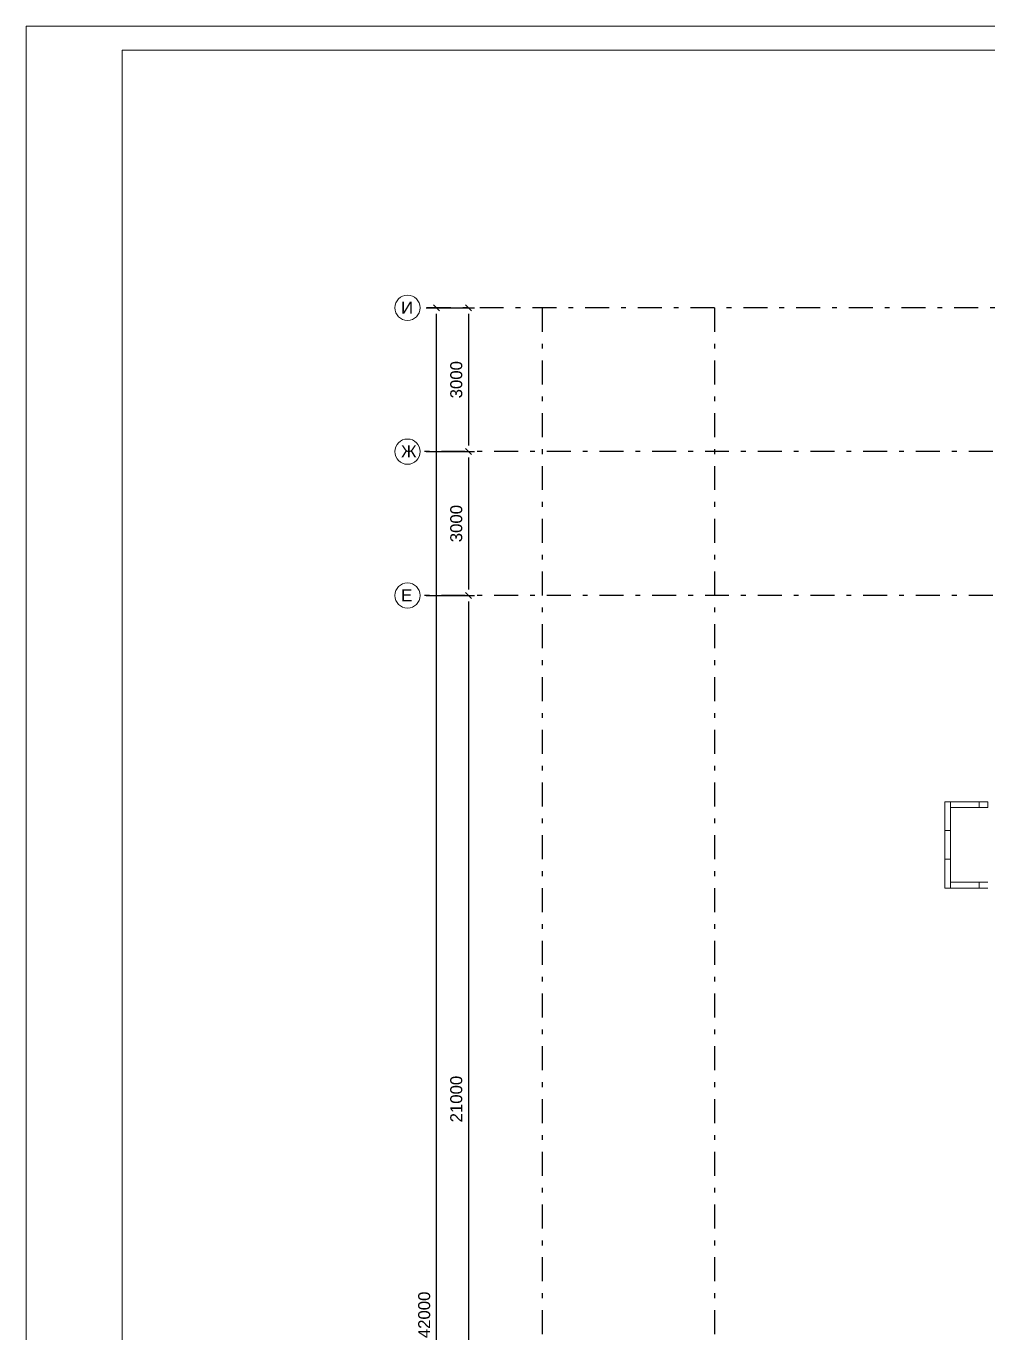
# Model space of a CAD drawing. Header units: metres. Extents: x -306 to 273, y -329 to 512.
# Drawn here: x -300.67 to -280.61, y 321.53 to 348.78 of the extents above; entities that cross this region are included whole.
import ezdxf
from ezdxf.enums import TextEntityAlignment as Align

# ---------------------------------------------------------------- set-up
doc = ezdxf.new("R2010")
doc.units = ezdxf.units.M
doc.header["$MEASUREMENT"] = 0
doc.linetypes.add('( Dashdot )', pattern=[1.001, 0.5, -0.25, 0.001, -0.25])
doc.layers.get('DEFPOINTS').update_dxf_attribs({"lineweight": 0})
doc.layers.add('Level 50', color=7, linetype='Continuous', lineweight=0)
doc.styles.add('Standard_0', font='arial.ttf')
doc.styles.add('Style-Arial', font='arial.ttf')
doc.dimstyles.get("Standard").update_dxf_attribs({"dimtxt": 0.00018, "dimasz": 0.00018, "dimexe": 0.0002, "dimexo": 0.0625, "dimgap": 9e-05, "dimtad": 0, "dimtih": 1, "dimtoh": 1, "dimdec": 4, "dimlfac": 1000, "dimzin": 0, "dimdsep": 46, "dimtxsty": 'Standard_0', "dimcen": 9e-05, "dimadec": 0, "dimazin": 0, "dimtfac": 1, "dimtdec": 4, "dimtofl": 0, "dimtmove": 0, "dimatfit": 0, "dimfxl": 0.01, "dimfxlon": 1, "dimtolj": 1, "dimtzin": 0, "dimarcsym": 0})

# ---------------------------------------------------------------- blocks, each defined once
blk = doc.blocks.new('_Oblique-1')
at = {"color": 0, "linetype": 'ByBlock', "lineweight": -2}
blk.add_line((0.5, 0.5), (-0.5, -0.5), dxfattribs=at)
blk = doc.blocks.new('*D2297')
at = {"color": 0, "linetype": 'Continuous', "lineweight": -2, "transparency": 16777216}
for p, q in [((-292.327, 342.908), (-291.32, 342.908)), ((-291.445, 342.783), (-291.445, 340.033)), ((-292.327, 339.908), (-291.32, 339.908))]:
    blk.add_line(p, q, dxfattribs=at)
at = {"layer": 'DEFPOINTS', "color": 0, "linetype": 'Continuous', "lineweight": 0, "transparency": 16777216}
for p in [(-292.452, 342.908), (-292.452, 339.908), (-291.445, 339.908)]:
    blk.add_point(p, dxfattribs=at)
at = {"color": 0, "linetype": 'Continuous', "lineweight": -2, "transparency": 16777216, "xscale": 0.125, "yscale": 0.125, "zscale": 0.125}
for p, rotation in [((-291.445, 342.908), 90), ((-291.445, 339.908), 270)]:
    blk.add_blockref('_Oblique-1', p, dxfattribs=dict(at, rotation=rotation))
at = {"color": 0, "linetype": 'Continuous', "lineweight": 0, "transparency": 16777216, "insert": (-291.698, 341.408), "char_height": 0.25, "attachment_point": 5, "rotation": 90, "style": 'Style-Arial'}
blk.add_mtext('\\A1;3000', dxfattribs=at)
blk = doc.blocks.new('*D2298')
at = {"color": 0, "linetype": 'Continuous', "lineweight": -2, "transparency": 16777216}
for p, q in [((-292.327, 342.908), (-291.989, 342.908)), ((-292.114, 301.033), (-292.114, 342.783)), ((-292.327, 300.908), (-291.989, 300.908))]:
    blk.add_line(p, q, dxfattribs=at)
at = {"layer": 'DEFPOINTS', "color": 0, "linetype": 'Continuous', "lineweight": 0, "transparency": 16777216}
for p in [(-292.452, 342.908), (-292.114, 342.908), (-292.452, 300.908)]:
    blk.add_point(p, dxfattribs=at)
at = {"color": 0, "linetype": 'Continuous', "lineweight": -2, "transparency": 16777216, "xscale": 0.125, "yscale": 0.125, "zscale": 0.125}
for p, rotation in [((-292.114, 342.908), 90), ((-292.114, 300.908), 270)]:
    blk.add_blockref('_Oblique-1', p, dxfattribs=dict(at, rotation=rotation))
at = {"color": 0, "linetype": 'Continuous', "lineweight": 0, "transparency": 16777216, "insert": (-292.367, 321.908), "char_height": 0.25, "attachment_point": 5, "rotation": 90, "style": 'Style-Arial'}
blk.add_mtext('\\A1;42000', dxfattribs=at)
blk = doc.blocks.new('*U1662')
at = {"color": 7, "linetype": 'Continuous', "lineweight": 0, "flags": 128}
blk.add_lwpolyline([(42.05, 29.7), (42.05, -29.7), (-42.05, -29.7), (-42.05, 29.7), (42.05, 29.7)], close=True, dxfattribs=at)
at = {"layer": 'Level 50', "color": 7, "linetype": 'Continuous', "lineweight": 13}
for p, q in [((-40.05, 29.2), (-40.05, -29.2)), ((41.55, 29.2), (-40.05, 29.2))]:
    blk.add_line(p, q, dxfattribs=at)
blk = doc.blocks.new('*U1797')
at = {"color": 7, "linetype": 'Continuous', "lineweight": 13}
for p, q in [((-0.45, 0.9), (-0.45, 0.3)), ((-0.45, 0.9), (-0.33, 0.9)), ((-0.33, 0.9), (-0.33, 0.3)), ((0.45, 0.9), (0.27, 0.9)), ((0.27, 0.9), (0.27, 0.78)), ((0.45, 0.9), (0.45, 0.78)), ((0.45, 0.78), (0.27, 0.78)), ((-0.45, 0.3), (-0.33, 0.3)), ((-0.45, -0.3), (-0.33, -0.3)), ((-0.45, -0.3), (-0.45, -0.9)), ((-0.33, -0.3), (-0.33, -0.9)), ((0.45, -0.78), (0.27, -0.78)), ((0.27, -0.78), (0.27, -0.9)), ((-0.33, -0.9), (-0.45, -0.9)), ((0.45, -0.9), (0.27, -0.9))]:
    blk.add_line(p, q, dxfattribs=at)
at = {"color": 7, "linetype": 'Continuous', "lineweight": 0, "flags": 128}
for points in [[(0.27, 0.9), (0.27, 0.78), (-0.33, 0.78), (-0.33, 0.9), (0.27, 0.9)], [(-0.45, 0.3), (-0.33, 0.3), (-0.33, -0.3), (-0.45, -0.3), (-0.45, 0.3)], [(0.27, -0.78), (0.27, -0.9), (-0.33, -0.9), (-0.33, -0.78), (0.27, -0.78)]]:
    blk.add_lwpolyline(points, close=True, dxfattribs=at)
blk = doc.blocks.new('*D2434')
at = {"color": 0, "linetype": 'Continuous', "lineweight": -2, "transparency": 16777216}
for p, q in [((-292.327, 339.908), (-291.32, 339.908)), ((-291.445, 339.783), (-291.445, 337.033)), ((-292.327, 336.908), (-291.32, 336.908))]:
    blk.add_line(p, q, dxfattribs=at)
at = {"layer": 'DEFPOINTS', "color": 0, "linetype": 'Continuous', "lineweight": 0, "transparency": 16777216}
for p in [(-292.452, 339.908), (-292.452, 336.908), (-291.445, 336.908)]:
    blk.add_point(p, dxfattribs=at)
at = {"color": 0, "linetype": 'Continuous', "lineweight": -2, "transparency": 16777216, "xscale": 0.125, "yscale": 0.125, "zscale": 0.125}
for p, rotation in [((-291.445, 339.908), 90), ((-291.445, 336.908), 270)]:
    blk.add_blockref('_Oblique-1', p, dxfattribs=dict(at, rotation=rotation))
at = {"color": 0, "linetype": 'Continuous', "lineweight": 0, "transparency": 16777216, "insert": (-291.698, 338.408), "char_height": 0.25, "attachment_point": 5, "rotation": 90, "style": 'Style-Arial'}
blk.add_mtext('\\A1;3000', dxfattribs=at)
blk = doc.blocks.new('*D2435')
at = {"color": 0, "linetype": 'Continuous', "lineweight": -2, "transparency": 16777216}
for p, q in [((-292.327, 336.908), (-291.32, 336.908)), ((-291.445, 336.783), (-291.445, 316.033)), ((-292.327, 315.908), (-291.32, 315.908))]:
    blk.add_line(p, q, dxfattribs=at)
at = {"layer": 'DEFPOINTS', "color": 0, "linetype": 'Continuous', "lineweight": 0, "transparency": 16777216}
for p in [(-292.452, 336.908), (-292.452, 315.908), (-291.445, 315.908)]:
    blk.add_point(p, dxfattribs=at)
at = {"color": 0, "linetype": 'Continuous', "lineweight": -2, "transparency": 16777216, "xscale": 0.125, "yscale": 0.125, "zscale": 0.125}
for p, rotation in [((-291.445, 336.908), 90), ((-291.445, 315.908), 270)]:
    blk.add_blockref('_Oblique-1', p, dxfattribs=dict(at, rotation=rotation))
at = {"color": 0, "linetype": 'Continuous', "lineweight": 0, "transparency": 16777216, "insert": (-291.698, 326.408), "char_height": 0.25, "attachment_point": 5, "rotation": 90, "style": 'Style-Arial'}
blk.add_mtext('\\A1;21000', dxfattribs=at)

msp = doc.modelspace()

# ---------------------------------------------------------------- linework, layer by layer
at = {"color": 1, "linetype": '( Dashdot )'}
for p, q in [((-253.31041645, 342.90830687), (-292.45235175, 342.90830687)), ((-289.91041645, 342.90830687), (-289.91041645, 294.89642885)), ((-286.31041645, 342.90830687), (-286.31041645, 294.89642885)), ((-245.31041645, 339.90830687), (-292.45235175, 339.90830687)), ((-245.31041645, 336.90830687), (-292.45235175, 336.90830687))]:
    msp.add_line(p, q, dxfattribs=at)
at = {"color": 7, "linetype": 'Continuous', "lineweight": 13}
for centre in [(-292.7157072, 342.90830687), (-292.7157072, 339.90830687), (-292.7157072, 336.90830687)]:
    msp.add_circle(centre, 0.26335544, dxfattribs=at)

# ---------------------------------------------------------------- block references
msp.add_blockref('*U1797', (-281.06037009, 331.70831633), dxfattribs=at)
at = {"layer": 'Level 50', "color": 7, "linetype": 'Continuous', "lineweight": 13}
msp.add_blockref('*U1662', (-258.62132496, 319.08055446), dxfattribs=at)

# ---------------------------------------------------------------- texts
at = {"color": 7, "linetype": 'Continuous', "lineweight": 30, "style": 'Style-Arial'}
for s, p in [('И', (-292.8497987, 343.0375695)), ('Ж', (-292.8497987, 340.0375695)), ('Е', (-292.8497987, 337.0375695))]:
    msp.add_text(s, height=0.25, dxfattribs=at).set_placement(p, align=Align.TOP_LEFT)

# ---------------------------------------------------------------- dimensions: what is measured, and where the dimension line sits
at = {"color": 5, "linetype": 'Continuous', "lineweight": 0}
for base, p1, p2, angle, picture, middle in [((-292.11432047, 342.90830687), (-292.45235175, 300.90830687), (-292.45235175, 342.90830687), 90, '*D2298', (-292.36696372, 321.90830687)), ((-291.44505678, 339.90830687), (-292.45235175, 342.90830687), (-292.45235175, 339.90830687), 270, '*D2297', (-291.6977853, 341.40830687)), ((-291.44505678, 336.90830687), (-292.45235175, 339.90830687), (-292.45235175, 336.90830687), 270, '*D2434', (-291.6977853, 338.40830687)), ((-291.44505678, 315.90830687), (-292.45235175, 336.90830687), (-292.45235175, 315.90830687), 270, '*D2435', (-291.69770003, 326.40830687))]:
    dim = msp.add_linear_dim(base=base, p1=p1, p2=p2, angle=angle, dimstyle='Standard', override={"dimtxt": 0.25, "dimasz": 0.125, "dimexe": 0.125, "dimexo": 0.125, "dimgap": 0.125, "dimtad": 1, "dimtih": 0, "dimtoh": 0, "dimzin": 11, "dimtxsty": 'Style-Arial', "dimblk": '_Oblique-1', "dimfxlon": 0, "dimfrac": 2, "dimtzin": 11}, dxfattribs=at)
    dim.commit()
    dim.dimension.update_dxf_attribs({"geometry": picture, "text_midpoint": middle})

doc.saveas('drawing.dxf')
